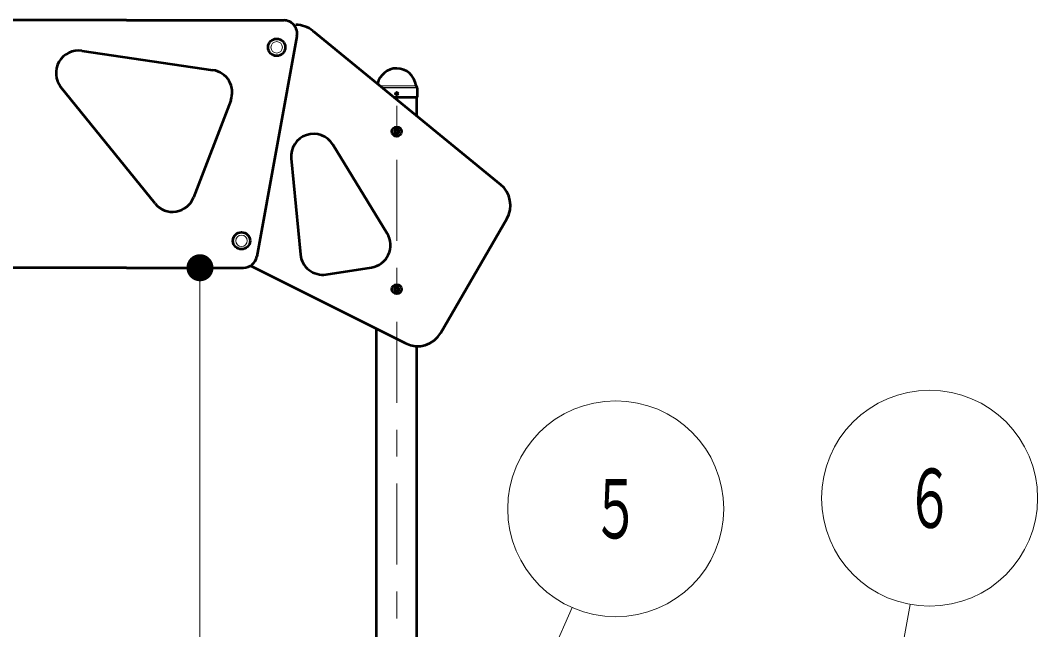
# Model space of a CAD drawing. Units: millimetres on the paper, scale 1:60. Extents: x -385 to 0, y -297 to 267.
# Drawn here: x -205.14 to -167.49, y 65.88 to 88.46 of the extents above; entities that cross this region are included whole.
import ezdxf
from ezdxf.enums import TextEntityAlignment as Align

# ---------------------------------------------------------------- set-up
doc = ezdxf.new("R2010")
doc.units = ezdxf.units.MM
doc.linetypes.add('USER1', pattern=[4.5, 2.5, -2])
doc.linetypes.add('USER2', pattern=[6, 3, -1, 1, -1])
doc.layers.add('LY_1', color=140, linetype='Continuous', lineweight=50)
doc.styles.add('ＭＳ ゴシック', font='')
doc.styles.get('ＭＳ ゴシック').set_extended_font_data('MS Gothic')

# ---------------------------------------------------------------- blocks, each defined once
blk = doc.blocks.new('filled_dot')
at = {"color": 0, "linetype": 'Continuous', "lineweight": -2, "const_width": 1.25}
blk.add_lwpolyline([(-0.625, 0, 1), (0.625, 0, 1)], format="xyb", close=True, dxfattribs=at)

msp = doc.modelspace()

# ---------------------------------------------------------------- linework, layer by layer
at = {"layer": 'LY_1'}
for p, q in [((-201.21, 88.46), (-207.027, 88.46)), ((-201.21, 88.46), (-195.392, 88.46)), ((-194.9, 87.87), (-196.385, 79.704)), ((-194.313, 88.067), (-187.367, 82.381)), ((-202.866, 87.332), (-198.009, 86.614)), ((-200.155, 81.671), (-203.636, 85.984)), ((-190.463, 85.997), (-190.481, 86.015)), ((-190.435, 85.618), (-190.442, 85.949)), ((-197.352, 85.492), (-198.728, 81.896)), ((-191.311, 85.61), (-190.443, 85.61)), ((-190.468, 84.919), (-190.468, 85.61)), ((-190.435, 85.618), (-190.443, 85.61)), ((-191.248, 84.401), (-191.287, 84.335)), ((-191.171, 84.401), (-191.248, 84.401)), ((-191.171, 84.401), (-191.133, 84.335)), ((-191.287, 84.335), (-191.248, 84.268)), ((-191.171, 84.268), (-191.248, 84.268)), ((-191.133, 84.335), (-191.171, 84.268)), ((-191.564, 80.561), (-193.574, 83.855)), ((-195.115, 83.341), (-194.774, 79.788)), ((-189.571, 76.887), (-187.134, 81.107)), ((-201.21, 79.293), (-205.542, 79.293)), ((-201.21, 79.293), (-196.877, 79.293)), ((-196.579, 79.353), (-190.886, 76.493)), ((-193.817, 79.044), (-192.148, 79.303)), ((-191.248, 78.568), (-191.287, 78.501)), ((-191.287, 78.501), (-191.248, 78.435)), ((-191.171, 78.568), (-191.248, 78.568)), ((-191.171, 78.435), (-191.248, 78.435)), ((-191.171, 78.568), (-191.133, 78.501)), ((-191.133, 78.501), (-191.171, 78.435)), ((-191.951, 44.293), (-191.951, 77.028)), ((-190.468, 44.293), (-190.468, 76.387))]:
    msp.add_line(p, q, dxfattribs=at)
at = {"layer": 'LY_1', "color": 7, "lineweight": 13}
for p, q in [((-191.82, 86.027), (-190.498, 86.027)), ((-191.749, 85.968), (-190.465, 85.968)), ((-200.21, 79.293), (-197.491, 79.293)), ((-198.491, 79.293), (-198.491, 44.293)), ((-184.716, 66.702), (-188.131, 58.96)), ((-172.205, 66.819), (-175.26, 50.126))]:
    msp.add_line(p, q, dxfattribs=at)
at = {"layer": 'LY_1', "color": 7, "linetype": 'USER1', "lineweight": 13}
msp.add_line((-191.739, 85.96), (-190.468, 85.96), dxfattribs=at)
at = {"layer": 'LY_1', "color": 7, "linetype": 'USER2', "lineweight": 13}
msp.add_line((-191.21, 44.293), (-191.21, 85.96), dxfattribs=at)
at = {"layer": 'LY_1'}
for centre, radius in [((-195.652, 87.46), 0.317), ((-191.21, 85.743), 0.05), ((-191.21, 84.335), 0.175), ((-196.955, 80.293), 0.317), ((-191.21, 78.501), 0.175)]:
    msp.add_circle(centre, radius, dxfattribs=at)
at = {"layer": 'LY_1', "color": 7, "lineweight": 13}
for centre, radius in [((-195.652, 87.46), 0.212), ((-191.21, 84.335), 0.0917), ((-196.955, 80.293), 0.212), ((-191.21, 78.501), 0.0917), ((-171.485, 70.754), 4), ((-183.102, 70.362), 4)]:
    msp.add_circle(centre, radius, dxfattribs=at)
at = {"layer": 'LY_1', "color": 7, "linetype": 'USER1', "lineweight": 13}
for centre in [(-191.21, 84.335), (-191.21, 78.501)]:
    msp.add_circle(centre, 0.104, dxfattribs=at)
at = {"layer": 'LY_1'}
for centre, radius, start, end in [((-195.392, 87.96), 0.5, 349.6952, 90), ((-194.946, 87.293), 1, 50.6976, 90), ((-202.987, 86.507), 0.833, 81.5935, 218.9011), ((-198.131, 85.79), 0.833, 339.0605, 81.5935), ((-191.21, 85.96), 0.72, 90, 168.4436), ((-191.21, 85.96), 0.72, 6.6324, 90), ((-190.448, 86.048), 0.0467, 186.6324, 225), ((-190.512, 85.947), 0.07, 1.0039, 45), ((-194.286, 83.42), 0.833, 31.3988, 185.4798), ((-188, 81.607), 1, 330, 50.6976), ((-199.507, 82.194), 0.833, 218.9011, 339.0605), ((-192.275, 80.127), 0.833, 278.8182, 31.3988), ((-196.877, 79.793), 0.5, 270, 349.6952), ((-193.945, 79.868), 0.833, 185.4798, 278.8182), ((-190.437, 77.387), 1, 243.3264, 330)]:
    msp.add_arc(centre, radius, start, end, dxfattribs=at)

# ---------------------------------------------------------------- block references
at = {"layer": 'LY_1', "color": 7, "lineweight": 13, "xscale": 0.4, "yscale": 0.4, "rotation": 270}
msp.add_blockref('filled_dot', (-198.491, 79.293), dxfattribs=at)

# ---------------------------------------------------------------- texts
at = {"layer": 'LY_1', "color": 7, "style": 'ＭＳ ゴシック', "width": 0.6}
for s, p in [('６', (-171.485, 70.754)), ('５', (-183.102, 70.362))]:
    msp.add_text(s, height=2.199, dxfattribs=at).set_placement(p, align=Align.MIDDLE_CENTER)

doc.saveas('drawing.dxf')
